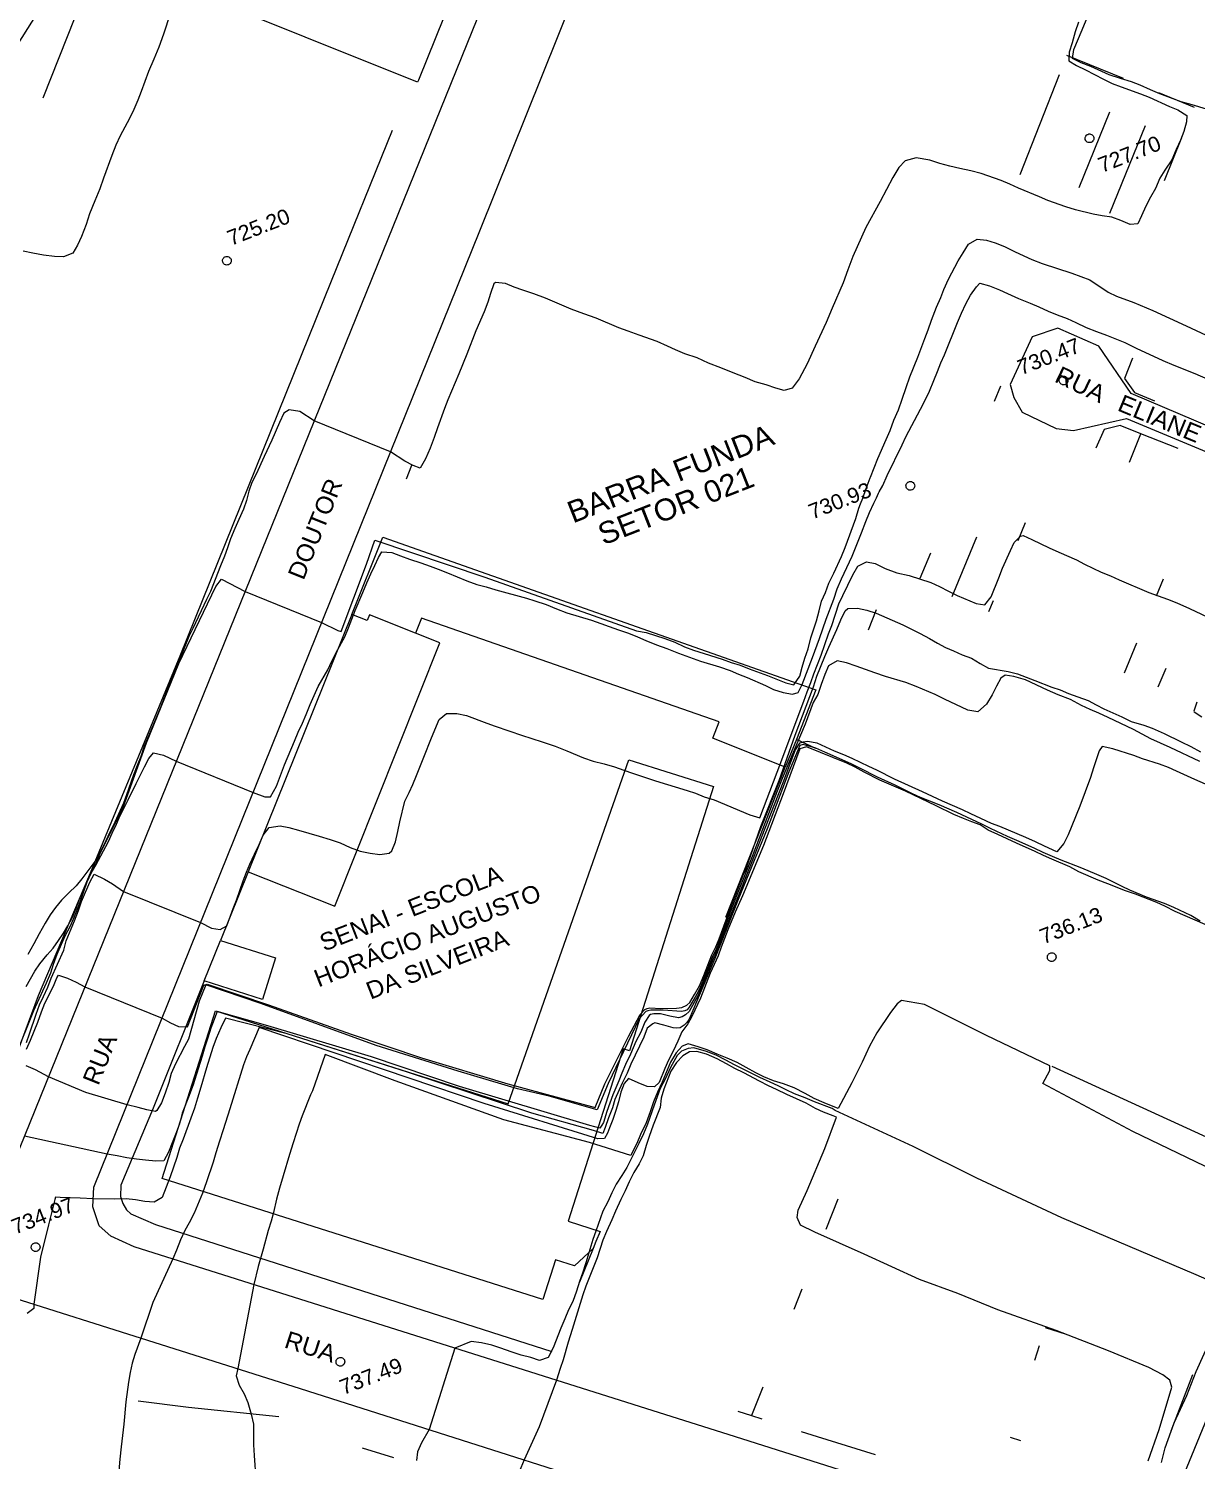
# Model space of a CAD drawing. Header units: millimetres. Extents: x 348 to 2201, y 118 to 1049.
# Drawn here: x 1144.4 to 1278.3, y 599.8 to 764.1 of the extents above; entities that cross this region are included whole.
import ezdxf
from ezdxf.enums import TextEntityAlignment as Align

# ---------------------------------------------------------------- set-up
doc = ezdxf.new("R2010")
doc.units = ezdxf.units.MM
for name, color, linetype, lineweight in [('100_SIST_VIARIO_MEIO_FIO', 1, 'Continuous', 18), ('160_P_SIMP_ASF_TOP', 7, 'Continuous', 18), ('206_MURO_E_MURO_ARRIMO', 7, 'Continuous', 18), ('216_EDIF_NOTAVEL', 2, 'Continuous', 18), ('218_EDIF_NOTAVEL_TOP', 7, 'Continuous', 18), ('506_LM_DISTRITO_TOP', 12, 'Continuous', 18), ('510_LM_SETOR_FISCAL_TOP', 134, 'Continuous', 18), ('600_CURVA_MESTRA', 14, 'Continuous', 18), ('604_CURVA_INTERM', 7, 'Continuous', 18), ('606_PTO_COTADO', 9, 'Continuous', 18), ('608_PTO_COTADO_INTERVIA', 9, 'Continuous', 18), ('624_SEGM_CURVA_MESTRA', 14, 'Continuous', 18), ('626_SEGM_CURVA_INTERM', 7, 'Continuous', 18)]:
    doc.layers.add(name, color=color, linetype=linetype, lineweight=lineweight)
doc.styles.add('Style-Arial', font='arial.ttf')

# ---------------------------------------------------------------- blocks, each defined once
blk = doc.blocks.new('SP09')
at = {"color": 0, "linetype": 'Continuous'}
blk.add_lwpolyline([(-0.03, -0.51), (-0.14, -0.49), (-0.24, -0.46), (-0.31, -0.42), (-0.35, -0.39), (-0.42, -0.31), (-0.47, -0.24), (-0.51, -0.15), (-0.52, -0.09), (-0.52, 0.03), (-0.51, 0.11), (-0.48, 0.2), (-0.44, 0.27), (-0.4, 0.33), (-0.32, 0.39), (-0.23, 0.44), (-0.15, 0.48), (-0.1, 0.48), (-0.03, 0.48), (0.08, 0.48), (0.19, 0.44), (0.27, 0.4), (0.35, 0.32), (0.41, 0.23), (0.46, 0.11), (0.48, 0.03), (0.48, -0.03), (0.47, -0.08), (0.44, -0.21), (0.38, -0.3), (0.31, -0.38), (0.23, -0.44), (0.1, -0.49), (0.02, -0.51)], close=True, dxfattribs=at)
blk = doc.blocks.new('SP10')
at = {"color": 0, "linetype": 'Continuous'}
blk.add_lwpolyline([(-0.03, -0.51), (-0.14, -0.49), (-0.24, -0.46), (-0.31, -0.42), (-0.35, -0.39), (-0.42, -0.31), (-0.47, -0.24), (-0.51, -0.15), (-0.52, -0.09), (-0.52, 0.03), (-0.51, 0.11), (-0.48, 0.2), (-0.44, 0.27), (-0.4, 0.33), (-0.32, 0.39), (-0.23, 0.44), (-0.15, 0.48), (-0.1, 0.48), (-0.03, 0.48), (0.08, 0.48), (0.19, 0.44), (0.27, 0.4), (0.35, 0.32), (0.41, 0.23), (0.46, 0.11), (0.48, 0.03), (0.48, -0.03), (0.47, -0.08), (0.44, -0.21), (0.38, -0.3), (0.31, -0.38), (0.23, -0.44), (0.1, -0.49), (0.02, -0.51)], close=True, dxfattribs=at)

msp = doc.modelspace()

# ---------------------------------------------------------------- linework, layer by layer
at = {"layer": '100_SIST_VIARIO_MEIO_FIO'}
for points in [[(1142.77, 634.19), (1204.32, 786.18), (1253.45, 908.06), (1253.58, 909.42), (1252.72, 911.29), (1251.11, 912.69), (1246.21, 913.16), (1234.33, 913.09), (1226.37, 912.32), (1217.54, 910.15), (1206.21, 904.99), (1202.92, 902.92), (1192.96, 893.28), (1188.45, 887.05), (1183.8, 878.04), (1177.96, 860.22), (1167.36, 827.19), (1156.05, 791.4), (1151.53, 778.05), (1146.76, 768.12), (1143.18, 762.38)], [(1389.68, 874.2), (1319.29, 702.78), (1317.9, 702.64), (1300.65, 709.54), (1270.83, 722.24), (1267.14, 727.68), (1262.44, 729.73), (1259.49, 728.74), (1256.97, 723.29), (1257.39, 721.79), (1258.33, 720.11), (1262.23, 718.25), (1264.22, 717.99), (1270.29, 719.4), (1318.02, 699.5), (1318.25, 699.07), (1273.83, 590.76)], [(1269.43, 588.57), (1225.45, 602.56), (1156.52, 624.35), (1153.85, 625.57), (1152.51, 626.75), (1151.77, 628.94), (1151.88, 631.18), (1196.14, 740.93), (1217.79, 794.85)], [(1124.56, 624.23), (1175.53, 608.11), (1227.56, 591.49), (1227.46, 587.79), (1219.08, 544.5), (1192.02, 549.55), (1190.43, 541.63), (1201.95, 539.5), (1202.82, 537.55), (1214.96, 535.18), (1215.35, 536.87), (1228.63, 534.19), (1230.08, 542.1), (1221.65, 543.9), (1229.71, 585.34), (1235.37, 588.9), (1309.85, 565.27), (1329.33, 559.11)]]:
    msp.add_lwpolyline(points, dxfattribs=at)
at = {"layer": '206_MURO_E_MURO_ARRIMO'}
for p, q in [((1146.09, 756.18), (1149.75, 765.44)), ((1179.12, 735.18), (1186.15, 752.47)), ((1161.8, 692.17), (1179.12, 735.18)), ((1271, 726.3), (1270.06, 723.96)), ((1255.18, 721.38), (1255.89, 723.14)), ((1270.06, 723.96), (1271.22, 722.37)), ((1271.22, 722.37), (1273.53, 721.43)), ((1267.74, 718.13), (1266.8, 715.97)), ((1269.57, 718.6), (1267.74, 718.13)), ((1271.97, 717.64), (1269.57, 718.6)), ((1276.22, 715.94), (1271.97, 717.64)), ((1188.32, 714.01), (1187.69, 712.44)), ((1151.32, 666.79), (1161.8, 692.17)), ((1169.59, 667.39), (1166.42, 659.5)), ((1145.55, 653.2), (1151.32, 666.79)), ((1164.55, 654.85), (1158.68, 640.26)), ((1141.02, 641.08), (1145.55, 653.2)), ((1158.68, 640.26), (1154.99, 631.41)), ((1154.99, 631.41), (1154.93, 630.12)), ((1154.93, 630.12), (1155.2, 629.3)), ((1155.2, 629.3), (1155.62, 628.61)), ((1155.62, 628.61), (1156.14, 628.14)), ((1156.14, 628.14), (1158.94, 626.89)), ((1158.94, 626.89), (1204.39, 612.33)), ((1275.44, 603.24), (1277.93, 609.69)), ((1162.74, 605.91), (1156.97, 606.64)), ((1173.1, 604.83), (1162.74, 605.91)), ((1225.72, 605.5), (1227.31, 605)), ((1227.31, 605), (1228.5, 604.61)), ((1232.99, 603.17), (1234.82, 602.59)), ((1186.28, 600.13), (1182.69, 601.24)), ((1234.82, 602.59), (1241.47, 600.53))]:
    msp.add_line(p, q, dxfattribs=at)
for points in [[(1269.96, 758.4), (1263.48, 761.03)], [(1258.11, 747.37), (1262.62, 758.85)], [(1273.99, 756.77), (1278.05, 755.12)], [(1264.88, 745.87), (1268.41, 754.56)], [(1272.45, 752.97), (1268.37, 742.92)], [(1276.62, 751.6), (1274.61, 746.64)], [(1270.65, 714.39), (1271.97, 717.64)], [(1258.7, 707.42), (1257.85, 705.35)], [(1250.3, 698.95), (1253.14, 705.82)], [(1247.83, 703.94), (1246.59, 701.01)], [(1273.73, 699.03), (1274.55, 701)], [(1255.01, 698.47), (1254.5, 697.22)], [(1240.73, 695.13), (1241.63, 697.46)], [(1270.06, 690.21), (1271.49, 693.64)], [(1274.81, 690.71), (1273.92, 688.55)], [(1234.7, 681.53), (1232.45, 682.56)], [(1224.35, 662.16), (1231.18, 679.38)], [(1261.73, 645.06), (1285.37, 634.25)], [(1237.21, 629.82), (1235.83, 626.34)], [(1209.13, 624.15), (1207.59, 620.31)], [(1233.08, 619.48), (1232.17, 617.17)], [(1260.98, 615.1), (1263.4, 614.32)], [(1260.31, 613), (1259.77, 611.31)], [(1228.61, 608.25), (1227.31, 605)], [(1256.96, 602.52), (1258.16, 602.14)]]:
    msp.add_lwpolyline(points, dxfattribs=at)
at = {"layer": '216_EDIF_NOTAVEL'}
for points in [[(1163.22, 768.34), (1168.71, 782.03), (1170.61, 791.78), (1171.24, 806.76), (1185.62, 842.6), (1207.73, 897.68), (1244.95, 908.79), (1246.68, 908.55), (1247.28, 908.18), (1247.85, 907.65), (1248.16, 907.02), (1248.41, 906.18), (1248.27, 905.09), (1246.86, 901.11), (1220.46, 836.03), (1189.12, 758.2), (1189.01, 757.99)], [(1231.18, 679.38), (1222.86, 682.7), (1223.61, 684.58), (1189.46, 696.48), (1188.77, 694.75), (1183.48, 696.86), (1183.22, 696.21), (1181.46, 696.91), (1185.02, 705.78), (1234.7, 688.24), (1232.45, 682.56)], [(1188.77, 694.75), (1183.48, 696.86), (1183.22, 696.21), (1181.46, 696.91), (1169.59, 667.39), (1179.52, 663.43), (1191.57, 693.63)], [(1209.93, 626.12), (1209.45, 624.94), (1209.13, 624.15), (1207.01, 622.17), (1204.81, 622.87), (1203.36, 618.31), (1159.71, 632.18), (1165.83, 651.43), (1199.39, 640.76), (1213.25, 680.24), (1222.96, 677.15), (1213.32, 646.85), (1212.57, 647.08), (1206.28, 627.28)], [(1164.55, 654.85), (1166.42, 659.5), (1172.73, 657.49), (1171.21, 652.73)]]:
    msp.add_lwpolyline(points, close=True, dxfattribs=at)
at = {"layer": '600_CURVA_MESTRA', "elevation": 730, "flags": 128}
msp.add_lwpolyline([(1241.96, 710.96), (1242.38, 711.7), (1242.88, 712.83), (1244.58, 716.37), (1245.02, 717.29), (1246.69, 720.47), (1247.2, 721.4), (1247.72, 722.52), (1248.21, 723.73), (1248.65, 724.77), (1249.03, 725.76), (1249.43, 726.69), (1250.91, 730.38), (1251.4, 731.48), (1251.88, 732.53), (1252.41, 733.52), (1253.09, 734.49), (1253.5, 734.93), (1254.61, 734.6), (1255.73, 734.14), (1256.66, 733.73), (1257.92, 733.14), (1259.27, 732.62), (1260.24, 732.21), (1261.33, 731.71), (1262.34, 731.28), (1263.5, 730.84), (1264.5, 730.4), (1265.67, 729.84), (1266.86, 729.38), (1268.03, 728.96), (1270.13, 728.09), (1271.42, 727.45), (1274.49, 726.05), (1275.75, 725.49), (1278.15, 724.55), (1281.72, 722.96)], dxfattribs=at)
at = {"layer": '600_CURVA_MESTRA'}
for points, elevation in [([(1143.29, 647.17), (1144.55, 650.31), (1145.01, 651.46), (1145.41, 652.38), (1146.47, 654.62), (1146.95, 655.78), (1147.26, 656.78), (1147.69, 657.92), (1148.17, 659.06), (1148.63, 660.1), (1149.16, 661.1), (1149.6, 662.06), (1150.02, 663.09), (1150.72, 665.13), (1151.12, 666.24), (1151.58, 667.22), (1152.11, 668.14), (1153.57, 670.87), (1153.99, 671.81), (1154.48, 672.83), (1154.92, 673.83), (1155.36, 674.73), (1155.83, 675.63), (1156.73, 677.52), (1157.69, 679.42), (1158.21, 680.39), (1158.73, 681.03), (1159.88, 680.74), (1161.34, 680.05), (1170.15, 676.49), (1171.51, 675.97), (1172.15, 675.96), (1172.85, 677.2), (1173.75, 679.66), (1174.89, 682.37), (1175.32, 683.39), (1175.8, 684.44), (1176.22, 685.44), (1176.68, 686.58), (1177.61, 688.65), (1178.7, 690.56), (1179.17, 691.53), (1179.69, 692.52), (1180.66, 694.33), (1181.09, 695.37), (1181.85, 697.35), (1182.74, 699.42), (1183.18, 700.53), (1183.64, 701.58), (1184.1, 702.5), (1184.54, 703.44), (1184.91, 704.09), (1186.05, 704.01), (1187.05, 703.61), (1188.09, 703.24), (1189.39, 702.84), (1190.45, 702.46), (1191.38, 702.08), (1192.46, 701.67), (1194.67, 700.77), (1195.79, 700.35), (1196.89, 700.06), (1197.98, 699.73), (1201.5, 698.77), (1202.46, 698.48), (1203.76, 698.04), (1204.96, 697.53), (1206.14, 697.08), (1208.94, 696.24), (1212.07, 695.12), (1213.18, 694.74), (1214.23, 694.33), (1215.17, 693.9), (1216.42, 693.42), (1217.59, 692.99), (1218.94, 692.46), (1221.46, 691.55), (1223.63, 690.9), (1224.85, 690.48), (1225.81, 690.06), (1226.81, 689.66), (1228.91, 688.75), (1229.81, 688.31), (1230.95, 687.96), (1232.01, 687.75), (1232.66, 687.93), (1233.13, 688.87), (1234.3, 691.97), (1235.11, 694.15), (1235.88, 696.36), (1236.75, 698.67), (1237.13, 699.86), (1237.63, 700.99), (1238.84, 703.59), (1239.91, 706.26), (1240.4, 707.55), (1240.84, 708.58), (1241.33, 709.68), (1241.62, 710.28)], 730), ([(1278.74, 661.73), (1277.68, 662.36), (1275.72, 663.29), (1274.66, 663.74), (1272.61, 664.48), (1270.7, 665.25), (1269.8, 665.69), (1267.98, 666.62), (1266.91, 667.05), (1265.93, 667.49), (1264.98, 667.88), (1262.81, 668.72), (1261.83, 669.12), (1260.76, 669.59), (1259.72, 670.07), (1257.72, 670.95), (1256.68, 671.42), (1254.72, 672.33), (1253.71, 672.84), (1250.85, 674.16), (1248.84, 675.07), (1247.74, 675.47), (1246.7, 675.91), (1245.68, 676.37), (1243.77, 677.31), (1241.74, 678.25), (1239.74, 679.26), (1238.75, 679.75), (1235.7, 681.11), (1234.68, 681.55), (1233.22, 681.97), (1232.84, 681.86), (1231.6, 678.84), (1229.09, 672.32), (1225.79, 664.18), (1223.1, 657.44), (1220.58, 651.45), (1220.14, 650.48), (1219.88, 650.1), (1219.57, 649.76), (1219.12, 649.49), (1218.76, 649.44), (1218.31, 649.48), (1217.26, 649.77), (1216.23, 650.03), (1215.99, 649.95), (1215.35, 649.44), (1214.96, 648.42), (1213.45, 645.29), (1213.03, 644.26), (1212.47, 643.14), (1211.64, 641.26), (1211.36, 640.28), (1210.92, 639.15), (1210.54, 638.03), (1210.27, 637.36), (1209.19, 637.68), (1202.12, 639.7), (1187.84, 644.4), (1174.05, 648.8), (1167, 650.6), (1166.45, 649.49), (1165.91, 648.25), (1165.54, 647.2), (1164.81, 644.87), (1164.16, 642.66), (1163.77, 641.42), (1163.43, 640.27), (1163.02, 639.1), (1162.12, 636.68), (1161.72, 635.65), (1161.4, 634.61), (1160.63, 632.36), (1159.71, 630.02), (1158.81, 629.46), (1157.75, 629.56), (1156.68, 629.72), (1155.61, 629.84), (1154.29, 629.82), (1151.82, 629.85), (1150.31, 629.92)], 735), ([(1148.02, 630.02), (1147.48, 630.05), (1147.41, 629.78)], 735), ([(1146.69, 626.87), (1145.77, 623.16), (1145, 617.77), (1145, 617.26), (1144.23, 616.69)], 735)]:
    msp.add_lwpolyline(points, dxfattribs=dict(at, elevation=elevation))
at = {"layer": '604_CURVA_INTERM'}
for points, elevation in [([(1281.11, 754.39), (1277.83, 755.37), (1276.57, 755.73), (1275.34, 756.16), (1274.13, 756.65), (1273.07, 757.09), (1271.89, 757.62), (1270.9, 758.03), (1269.61, 758.39), (1268.31, 758.83), (1266.22, 759.78), (1265.12, 760.18), (1264.12, 760.69), (1264.26, 761.73), (1265.23, 763.99), (1266.73, 767.6)], 729), ([(1160.65, 765.81), (1159.89, 763.47), (1159.35, 761.98), (1158.77, 760.61), (1158.15, 759.21), (1157.31, 756.9), (1156.92, 755.89), (1156.47, 754.84), (1155.99, 753.8), (1154.92, 751.82), (1154.41, 750.76), (1153.93, 749.56), (1152.99, 746.97), (1152.56, 745.74), (1152, 744.34), (1151.39, 742.88), (1151.01, 741.66), (1150.46, 740.25), (1150.01, 739.28), (1149.47, 738.35), (1148.41, 737.95), (1147.37, 737.96), (1146.1, 738.11), (1144.89, 738.34), (1143.79, 738.58)], 724), ([(1240.94, 712.64), (1241.81, 714.8), (1242.76, 716.98), (1243.2, 718.02), (1243.64, 719.19), (1244.15, 720.38), (1244.59, 721.6), (1245.04, 722.94), (1245.47, 724.15), (1246.37, 726.44), (1247.17, 728.58), (1247.56, 729.55), (1247.93, 730.68), (1248.51, 732.16), (1249, 733.25), (1249.36, 734.2), (1249.88, 735.36), (1251.01, 737.46), (1251.56, 738.41), (1252.2, 739.39), (1253.19, 739.97), (1254.24, 739.84), (1255.23, 739.55), (1256.33, 739.13), (1257.45, 738.56), (1258.53, 738.05), (1259.46, 737.64), (1260.64, 737.18), (1264.02, 736.07), (1266.11, 735.3), (1268.21, 733.86), (1269.17, 733.42), (1271.13, 732.7), (1273.32, 731.76), (1277.14, 730.01), (1279.43, 728.95)], 729), ([(1144.13, 654.21), (1144.61, 655.11), (1145.12, 655.99), (1145.68, 656.82), (1146.55, 657.85), (1147.21, 658.62), (1147.84, 659.48), (1148.39, 660.32), (1148.9, 661.19), (1149.43, 662.16), (1149.87, 663.18), (1150.2, 664.16), (1150.7, 665.32), (1151.11, 666.33), (1151.51, 667.2), (1152.14, 668.35), (1152.59, 669.38), (1155.28, 674.88), (1157.91, 682.18), (1161.62, 691.26), (1165.88, 700.1), (1166.54, 700.95), (1169.22, 699.52), (1178.01, 695.97), (1179.85, 695.05), (1180.25, 694.93), (1183.16, 702.66), (1184.1, 705.42), (1196.71, 701.19), (1214.12, 695.01), (1215.24, 694.83), (1216.3, 694.47), (1217.36, 694.15), (1218.51, 693.71), (1219.63, 693.2), (1220.66, 692.81), (1221.89, 692.44), (1223.94, 691.77), (1224.98, 691.37), (1226.02, 691.08), (1227.03, 690.67), (1229.13, 689.88), (1231.25, 689.05), (1232.15, 688.82), (1232.83, 689.83), (1233.11, 690.85), (1233.43, 691.87), (1233.79, 692.97), (1234.11, 694.2), (1234.74, 696.18), (1235.07, 697.3), (1235.35, 698.44), (1235.79, 699.43), (1236.16, 700.51), (1236.75, 701.63), (1237.61, 703.56), (1238.04, 704.6), (1239.25, 707.9), (1239.63, 709.09), (1239.82, 709.58)], 729), ([(1144.18, 647.02), (1144.64, 648.05), (1145.48, 650.14), (1145.88, 651.3), (1146.27, 652.29), (1147.25, 654.26), (1147.65, 655.2), (1147.83, 655.53), (1148.86, 655.19), (1149.86, 654.72), (1150.86, 654.17), (1159.71, 650.6), (1160.67, 650.03), (1161.6, 649.64), (1162.61, 649.57), (1163.06, 650.65), (1163.64, 652.21), (1164.48, 654.37), (1164.89, 654.5), (1171.92, 652.12), (1181.39, 648.74), (1189.46, 646.02), (1199.36, 643.05), (1209.37, 640.33), (1210.5, 643.06), (1213.21, 648.47), (1214.54, 651), (1215.07, 651.56), (1215.34, 651.69), (1215.64, 651.75), (1216.91, 651.7), (1218.7, 651.74), (1219.32, 651.81), (1219.88, 652.08), (1220.22, 652.38), (1220.78, 653.28), (1221.33, 654.3), (1221.85, 655.46), (1222.75, 657.86), (1223.21, 658.77), (1223.61, 659.7), (1225.03, 663.62), (1226.34, 666.99), (1226.61, 667.53), (1228.38, 672.58), (1230.46, 677.86), (1232.3, 683.05), (1234.41, 688.59), (1234.81, 689.81), (1235.72, 692.07), (1236.17, 693.15), (1237.09, 695.19), (1237.54, 696.3), (1238.06, 697.3), (1238.35, 697.57), (1239.45, 697.63), (1240.52, 697.38), (1241.59, 697.04), (1244.67, 695.7), (1246.64, 694.72), (1247.7, 694.16), (1248.65, 693.59), (1249.54, 693.11), (1250.47, 692.71), (1251.46, 692.26), (1252.52, 691.87), (1253.54, 691.27), (1254.5, 690.72), (1256.72, 690.37), (1257.81, 690.09), (1258.82, 689.69), (1259.8, 689.34), (1261.75, 688.55), (1262.71, 688.24), (1263.64, 687.83), (1264.73, 687.46), (1265.92, 687.02), (1266.82, 686.52), (1267.72, 686.06), (1268.74, 685.62), (1269.79, 685.15), (1270.83, 684.63), (1272.29, 684.18), (1273.26, 683.84), (1274.62, 683.23), (1276.58, 682.28), (1277.67, 681.77), (1278.8, 681.14)], 732)]:
    msp.add_lwpolyline(points, dxfattribs=dict(at, elevation=elevation))
at = {"layer": '604_CURVA_INTERM', "flags": 128}
for points, elevation in [([(1264.79, 764.87), (1264.44, 763.75), (1264.08, 762.5), (1263.75, 761.41), (1263.7, 760.41), (1264.59, 759.9), (1265.62, 759.39), (1267.66, 758.3), (1268.67, 757.83), (1269.68, 757.43), (1271.92, 756.63), (1272.89, 756.26), (1275.22, 755.19), (1276.19, 754.8), (1277.24, 754.16), (1277.19, 753.44), (1276.87, 752.33), (1276.51, 751.3), (1276.02, 750.24), (1275.52, 749.05), (1274.69, 747.89), (1274.14, 746.94), (1273.64, 745.79), (1273.05, 744.78), (1272.54, 743.75), (1272.02, 742.63), (1271.6, 741.7), (1270.73, 741.64), (1269.67, 742.09), (1268.62, 742.5), (1267.52, 742.65), (1266.49, 742.81), (1264.45, 743.31), (1263.36, 743.66), (1261.27, 744.41), (1260.32, 744.82), (1257.91, 745.82), (1256.94, 746.26), (1255.92, 746.69), (1253.63, 747.48), (1252.46, 747.8), (1251.18, 748.05), (1250.05, 748.33), (1248.91, 748.64), (1247.74, 749.02), (1246.19, 749.29), (1244.92, 748.96), (1244.2, 748.18), (1243.5, 747.02), (1242.06, 744.3), (1240.42, 741.3), (1238.92, 737.96), (1238.37, 736.44), (1237.81, 734.96), (1236.57, 732.05), (1235.86, 730.39), (1234.59, 727.67), (1233.7, 725.64), (1232.77, 723.93), (1231.98, 722.86), (1231.06, 722.6), (1230.09, 722.85), (1228.99, 723.23), (1227.72, 723.61), (1226.57, 724.07), (1225.22, 724.64), (1223.78, 725.18), (1222.36, 725.75), (1221.06, 726.33), (1219.65, 726.81), (1218.58, 727.27), (1217.68, 727.7), (1216.5, 728.2), (1214.43, 728.95), (1213.17, 729.39), (1212.1, 729.8), (1209.5, 730.9), (1208.07, 731.4), (1206.61, 731.94), (1203.67, 733.18), (1202.34, 733.7), (1201.09, 734.1), (1200.07, 734.46), (1199.11, 734.88), (1197.93, 734.97), (1197.76, 734.85), (1197.38, 733.72), (1197.08, 732.74), (1196.64, 731.61), (1195.69, 729.43), (1194.66, 726.75), (1193.74, 724.52), (1192.48, 721.51), (1192.08, 720.52), (1191.3, 718.3), (1190.9, 717.22), (1190.47, 715.97), (1189.91, 714.75), (1189.32, 713.7), (1188.5, 713.99), (1187.53, 714.47), (1185.91, 715.57), (1177.16, 719.11), (1175.5, 720.18), (1174.27, 720.36), (1173.67, 719.99), (1173.17, 718.94), (1172.3, 716.88), (1171.4, 715.02), (1170.51, 713.01), (1170.02, 712.04), (1169.65, 711.06), (1169.38, 709.99), (1169.04, 708.97), (1168.52, 707.79), (1168.05, 706.75), (1167.55, 705.57), (1167.22, 704.56), (1166.85, 703.59), (1166.4, 702.49), (1165.28, 699.54), (1164.81, 698.6), (1163.22, 695.3), (1162.76, 694.37), (1161.95, 692.28), (1161.44, 691.12), (1160.65, 689.11), (1159.41, 685.97), (1158.55, 683.84), (1158.1, 682.86), (1157.67, 681.78), (1157.27, 680.59), (1156.85, 679.59), (1156.45, 678.5), (1155.63, 676.19), (1155.28, 675.24), (1154.86, 674.34), (1154.31, 673.07), (1153.48, 671.43), (1152.98, 670.36), (1152.51, 669.4), (1152, 668.56), (1151.21, 667.47), (1150.52, 666.56), (1149.87, 665.77), (1149.01, 664.95), (1148.18, 664.12), (1147.5, 663.29), (1146.87, 662.43), (1146.3, 661.5), (1145.6, 660.25), (1145.01, 659.1), (1144.3, 657.88)], 728), ([(1144.18, 647.8), (1144.52, 648.77), (1145.27, 651.05), (1145.67, 652.12), (1146.13, 653.08), (1146.6, 654.14), (1147.01, 655.17), (1148.43, 658.38), (1148.71, 659.45), (1149.67, 661.76), (1150.14, 662.95), (1150.48, 663.96), (1151.44, 666.19), (1151.93, 667.12), (1153.12, 666.52), (1154.03, 665.99), (1155.29, 665.11), (1164.12, 661.54), (1165.39, 660.92), (1166.39, 660.77), (1167.14, 661.17), (1167.87, 663.15), (1168.26, 664.13), (1169.01, 666.34), (1169.39, 667.32), (1169.78, 668.25), (1170.29, 669.39), (1170.83, 670.52), (1171.29, 671.56), (1171.98, 672.47), (1173.27, 672.64), (1174.26, 672.46), (1175.34, 672.17), (1177.74, 671.45), (1179, 671.08), (1180.13, 670.71), (1181.28, 670.17), (1182.43, 669.75), (1183.59, 669.52), (1184.67, 669.36), (1185.77, 669.52), (1186.07, 669.79), (1186.49, 670.8), (1186.76, 671.99), (1186.99, 673.09), (1187.54, 675.48), (1188.05, 676.46), (1188.48, 677.41), (1188.88, 678.44), (1189.74, 680.53), (1190.6, 682.74), (1191.48, 684.84), (1192.34, 685.52), (1193.53, 685.54), (1194.63, 685.29), (1196.94, 684.43), (1197.92, 684.07), (1201.06, 683.02), (1202.01, 682.72), (1203.4, 682.26), (1204.77, 681.78), (1206.12, 681.26), (1208.04, 680.46), (1209.13, 680.08), (1210.42, 679.76), (1211.58, 679.41), (1212.67, 679.05), (1213.66, 678.68), (1216.29, 677.83), (1219.93, 676.69), (1220.89, 676.38), (1221.89, 675.99), (1223.02, 675.62), (1227.11, 673.91), (1228.25, 673.58), (1230.25, 678.8), (1233.31, 686.97), (1233.67, 688.03), (1234.09, 689.11), (1234.44, 690.07), (1235.29, 692.24), (1236.15, 694.69), (1236.51, 695.65), (1237.31, 698.11), (1237.76, 699.09), (1238.94, 701.46), (1239.51, 702.43), (1240.5, 702.94), (1241.5, 702.73), (1242.63, 702.18), (1243.98, 701.69), (1245.39, 701.37), (1247.88, 700.56), (1248.85, 700.1), (1249.88, 699.57), (1250.89, 699.08), (1253.08, 698.17), (1254.08, 698), (1254.78, 698.91), (1255.65, 701.1), (1256.1, 702.2), (1257, 704.23), (1257.42, 705.15), (1258.15, 705.88), (1258.47, 705.96), (1259.45, 705.52), (1261.44, 704.56), (1262.56, 704.03), (1264.58, 703.16), (1265.51, 702.69), (1267.41, 701.77), (1268.47, 701.34), (1269.46, 700.87), (1272.87, 699.43), (1273.95, 699.03), (1275, 698.66), (1276.08, 698.22), (1277.55, 697.57), (1281.03, 695.95)], 731), ([(1278.71, 680.03), (1275.31, 681.65), (1273.09, 682.65), (1271.1, 683.71), (1268.19, 685.09), (1267.15, 685.57), (1266.15, 686), (1265.16, 686.46), (1263.89, 687.13), (1262.46, 687.69), (1261.23, 688.23), (1258.74, 689.4), (1257.38, 689.79), (1256.38, 689.94), (1255.88, 689.6), (1255.4, 688.67), (1254.92, 687.67), (1254.26, 686.59), (1253.26, 685.71), (1252.13, 685.92), (1249.45, 687.17), (1248.36, 687.71), (1246.17, 688.62), (1245.01, 689.08), (1242.68, 689.79), (1241.43, 690.19), (1239.3, 690.98), (1238.2, 691.35), (1237.13, 691.58), (1236.12, 690.99), (1235.7, 690), (1235.29, 688.88), (1234.92, 687.72), (1234.38, 686.8), (1233.47, 684.33), (1230.81, 678.07), (1230.23, 676.61), (1227.18, 668.64), (1225.6, 664.62), (1224.38, 661.56), (1223.44, 658.95), (1223.18, 658.32), (1222.87, 657.72), (1221.9, 655.33), (1221.57, 654.46), (1221.23, 653.69), (1220.86, 653.01), (1220.17, 651.86), (1219.91, 651.54), (1219.64, 651.43), (1219.28, 651.36), (1217.17, 651.49), (1215.75, 651.5), (1215.43, 651.44), (1215.19, 651.34), (1214.44, 650.51), (1210.85, 643.07), (1209.59, 640.05), (1204.1, 641.63), (1200.48, 642.46), (1193.66, 644.49), (1184.28, 647.44), (1171.05, 652.27), (1164.74, 654.41), (1163.96, 652.53), (1162.74, 648.16), (1162.28, 647.33), (1161.26, 645.33), (1160.77, 644.23), (1160.48, 643.21), (1160.07, 641.96), (1159.64, 640.86), (1159.09, 639.99), (1158.95, 639.86), (1157.96, 640.07), (1156.96, 640.32), (1155.69, 640.63), (1150.95, 642.05), (1146.68, 643.86), (1145.2, 644.65), (1144.12, 645.12)], 733), ([(1278.38, 686.84), (1278.02, 685.82), (1278.07, 685.72), (1278.96, 685.14)], 731), ([(1280.33, 676.99), (1278.14, 677.95), (1276.04, 678.92), (1275.11, 679.33), (1274.1, 679.72), (1272.16, 680.32), (1271.13, 680.72), (1268.75, 681.47), (1267.51, 681.76), (1267.19, 681.26), (1266.53, 679.32), (1266.19, 678.2), (1264.94, 674.91), (1264.03, 672.64), (1263.6, 671.63), (1263.11, 670.61), (1262.32, 669.67), (1260.89, 670.31), (1259.86, 670.81), (1258.77, 671.3), (1255.78, 672.56), (1254.81, 672.91), (1253.62, 673.5), (1252.45, 674.03), (1251.51, 674.48), (1249.19, 675.49), (1246.91, 676.55), (1243.7, 678.02), (1241.69, 679.02), (1240.77, 679.44), (1238.85, 680.38), (1237.88, 680.81), (1236.83, 681.23), (1234.82, 682.13), (1233.72, 682.33), (1233.23, 682.24), (1232.8, 682.12), (1232.33, 681.36), (1230.96, 677.78), (1228.82, 672.36), (1227.27, 668.31), (1223.74, 659.5), (1223.27, 658.19), (1223.14, 657.88), (1222.98, 657.58), (1221.46, 653.9), (1221.29, 653.47), (1221.12, 653.08), (1220.16, 651.34), (1219.74, 650.98), (1219.37, 650.75), (1218.95, 650.62), (1217.93, 650.8), (1216.86, 651.07), (1216.1, 651.09), (1215.74, 651), (1215.57, 650.87), (1215.06, 650.14), (1214.6, 648.98), (1214.04, 647.91), (1213.41, 646.45), (1212.84, 645.25), (1212.43, 644.26), (1212.09, 643.39), (1211.39, 641.79), (1210.71, 639.88), (1210.32, 638.63), (1210.13, 638.29), (1209.91, 637.98), (1208.76, 638.26), (1193.8, 642.76), (1183.73, 646.15), (1171.83, 649.72), (1166.04, 651.36), (1165.51, 649.92), (1165.31, 649.43), (1164.96, 648.34), (1164.6, 647.29), (1164.3, 646.21), (1163.67, 644.17), (1163.26, 642.95), (1162.81, 641.71), (1162.03, 639.68), (1161.69, 638.45), (1161.25, 637.24), (1160.85, 636.29), (1160.45, 635.22), (1159.93, 634.22), (1158.98, 634.18), (1157.82, 634.28), (1156.77, 634.39), (1155.65, 634.57), (1154.56, 634.79), (1153.41, 634.98), (1143.92, 637.05)], 734), ([(1282.85, 659.81), (1278.18, 661.83), (1277.02, 662.32), (1275.9, 662.82), (1274.72, 663.43), (1273.77, 663.86), (1271.35, 664.8), (1270.21, 665.2), (1268.16, 665.98), (1267.04, 666.42), (1264.85, 667.36), (1263.8, 667.96), (1261.76, 668.81), (1260.78, 669.24), (1259.85, 669.71), (1257.69, 670.67), (1255.55, 671.67), (1254.45, 672.17), (1253.53, 672.75), (1252.56, 673.1), (1251.61, 673.48), (1250.51, 673.95), (1248.49, 674.96), (1244.96, 676.62), (1242.01, 677.89), (1240.21, 678.79), (1239.21, 679.38), (1238.22, 679.85), (1233.62, 681.7), (1232.84, 681.5), (1230.93, 676.33), (1228.69, 670.38), (1226.27, 664.63), (1225.44, 662.75), (1224.58, 660.72), (1223.81, 658.73), (1223.48, 657.73), (1222.58, 655.74), (1221.44, 652.89), (1220.46, 650.78), (1220, 649.95), (1219.32, 649), (1218.87, 647.95), (1218.32, 646.78), (1217.8, 645.77), (1217.37, 644.8), (1216.71, 643.19), (1216.17, 642.69), (1215.32, 642.75), (1214.31, 643.15), (1213.21, 643.65), (1212.7, 643.1), (1212.33, 642.09), (1212.04, 640.99), (1211.74, 639.97), (1211.39, 638.95), (1211.02, 638.01), (1210.79, 637.37), (1210.45, 636.78), (1209.7, 636.75), (1196.65, 640.8), (1170.85, 649.5), (1169.78, 647), (1169.38, 646.15), (1169.04, 645.21), (1167.48, 640.19), (1166.73, 637.78), (1166.28, 636.46), (1165.87, 635.12), (1165.57, 634.05), (1164.81, 631.81), (1164.34, 630.5), (1163.38, 628.22), (1162.82, 627.09), (1162.32, 626.22), (1161.82, 625.15), (1161.35, 623.98), (1160.93, 622.95), (1158.65, 617.96), (1157.28, 613.88), (1156.57, 611.98), (1156.29, 611), (1156.05, 609.93), (1155.86, 608.82), (1155.56, 606.56), (1155.32, 604.01), (1155.02, 601.4), (1154.86, 600), (1154.43, 595.04)], 736), ([(1282.37, 632.11), (1271.03, 637.59), (1260.72, 643.09), (1261.51, 644.56), (1261.5, 645.12), (1254.27, 648.6), (1247.15, 652.15), (1244.5, 652.6), (1243.99, 652.22), (1243.26, 651.25), (1241.68, 648.88), (1240.84, 647.37), (1240, 645.55), (1238.8, 643.16), (1237.24, 640.21), (1235.63, 640.86), (1234.49, 641.37), (1233.47, 641.93), (1232.21, 642.58), (1230.96, 643.03), (1229.83, 643.41), (1228.7, 643.86), (1227.79, 644.31), (1226.68, 644.94), (1225.65, 645.49), (1224.5, 646), (1223.35, 646.44), (1222.21, 646.94), (1221.19, 647.3), (1220.05, 647.63), (1219.35, 647.36), (1218.65, 646.61), (1218.02, 645.52), (1217.04, 643.25), (1216.52, 642.11), (1216.05, 640.97), (1215.69, 639.84), (1215.23, 638.57), (1214.58, 637.23), (1214.16, 636.21), (1213.68, 635.31), (1213.47, 634.81), (1208.73, 636.32), (1198.9, 638.93), (1186.45, 643.4), (1178.43, 646.4), (1176.96, 642.25), (1176.74, 641.79), (1175.78, 639.37), (1175.43, 638.43), (1174.73, 636.29), (1174.31, 634.93), (1173.6, 632.5), (1173.17, 631.08), (1172.84, 629.81), (1172.49, 628.3), (1172.23, 627.29), (1171.87, 626.21), (1171.3, 624.08), (1170.74, 622.08), (1170.24, 620.01), (1168.39, 610.37), (1168.19, 609.53), (1168.55, 608.47), (1169.11, 607.47), (1169.55, 606.5), (1169.94, 605.13), (1170.18, 604.01), (1170.21, 602.74), (1170.2, 601.64), (1170.26, 600.39), (1170.47, 597.64)], 737), ([(1280.46, 620.19), (1278.3, 621.12), (1262.91, 627.68), (1253.15, 632.24), (1245.83, 635.86), (1236.91, 639.99), (1236.57, 640.2), (1234.54, 640.97), (1233.44, 641.43), (1232.23, 641.9), (1231.28, 642.36), (1230.38, 642.82), (1229.43, 643.23), (1228.26, 643.78), (1226.33, 644.72), (1225.37, 645.22), (1224.37, 645.77), (1223.24, 646.32), (1222.14, 646.76), (1220.69, 647.17), (1220.04, 647.12), (1219.29, 646.81), (1218.79, 646.29), (1218.01, 644.94), (1217.39, 643.59), (1216.83, 642.5), (1216.13, 640.6), (1215.36, 638.43), (1214.9, 637.31), (1214.38, 636.2), (1213, 633.46), (1212.45, 632.54), (1211.8, 631.53), (1211.28, 630.55), (1210.83, 629.52), (1210.26, 628.43), (1209.47, 626.16), (1209.1, 625.2), (1208.3, 622.5), (1207.93, 621.34), (1207.57, 620.36), (1207.22, 619.25), (1206.81, 618.07), (1206.31, 617.13), (1205.89, 616.1), (1205.42, 615.01), (1204.55, 612.76), (1203.99, 611.65), (1202.98, 611.32), (1202, 611.66), (1200.9, 611.93), (1199.74, 612.29), (1198.57, 612.73), (1197.53, 613.08), (1196.35, 613.32), (1195.16, 613.47), (1193.3, 612.72), (1190.33, 603.38), (1189.45, 601.85), (1189.02, 600.83), (1188.88, 599.82)], 738), ([(1272.78, 599.81), (1274.04, 603.39), (1275.51, 608.26), (1275.28, 609.04), (1274.48, 609.65), (1272.85, 610.52), (1268.23, 612.42), (1262.24, 614.75), (1255.57, 617.13), (1250.97, 619.01), (1246.58, 620.59), (1240.21, 623.5), (1234.56, 626.02), (1232.94, 626.85), (1232.54, 627.7), (1232.65, 628.56), (1233.69, 630.81), (1235.7, 635.62), (1237.05, 639.21), (1236.67, 639.39), (1235.57, 639.8), (1234.66, 640.2), (1233.57, 640.82), (1231.35, 641.81), (1230.18, 642.39), (1229.26, 642.82), (1228.22, 643.35), (1226.43, 644.31), (1225.4, 644.82), (1224.45, 645.35), (1223.37, 645.9), (1222.15, 646.44), (1221.05, 646.75), (1220.21, 646.71), (1219.44, 646.25), (1218.71, 645.48), (1218.06, 644.5), (1217.24, 642.45), (1216.96, 641.39), (1216.83, 640.34), (1216.04, 638.29), (1215.58, 637), (1215.23, 635.96), (1214.88, 634.78), (1214.41, 633.86), (1213.81, 632.86), (1213.26, 631.8), (1212.8, 630.78), (1212.3, 629.77), (1211.7, 628.45), (1211.28, 627.45), (1210.66, 626.12), (1210.24, 625.12), (1209.6, 623.08), (1209.24, 622.12), (1208.31, 619.82), (1207.96, 618.85), (1206.73, 614.86), (1206.28, 613.4), (1205.7, 611.37), (1205.38, 610.38), (1204.94, 609.04), (1202.97, 603.69), (1201.25, 599.89), (1200.66, 598.52)], 739), ([(1274.32, 599.59), (1274.74, 601.29), (1275.78, 604.15), (1277.22, 607.27), (1278.31, 610.06), (1280.67, 615.27)], 738)]:
    msp.add_lwpolyline(points, dxfattribs=dict(at, elevation=elevation))
at = {"layer": '624_SEGM_CURVA_MESTRA'}
for points, elevation in [([(1241.62, 710.28), (1241.87, 710.81), (1241.96, 710.96)], 730), ([(1147.41, 629.78), (1146.69, 626.87)], 735), ([(1150.31, 629.92), (1148.02, 630.02)], 735)]:
    msp.add_lwpolyline(points, dxfattribs=dict(at, elevation=elevation))
at = {"layer": '626_SEGM_CURVA_INTERM', "elevation": 729}
msp.add_lwpolyline([(1239.82, 709.58), (1240.07, 710.25), (1240.44, 711.34), (1240.92, 712.57), (1240.94, 712.64)], dxfattribs=at)

# ---------------------------------------------------------------- block references
at = {"layer": '606_PTO_COTADO', "rotation": 21.41522089134761}
for p in [(1266.08, 751.55, 727.7), (1167.16, 737.51, 725.2), (1245.54, 711.67, 730.93), (1261.75, 657.6, 736.12), (1180.18, 611.17, 737.49)]:
    msp.add_blockref('SP09', p, dxfattribs=at)
at = {"layer": '608_PTO_COTADO_INTERVIA', "rotation": 21.41522089134761}
for p in [(1263.11, 723.77, 730.47), (1145.23, 624.33, 734.97)]:
    msp.add_blockref('SP10', p, dxfattribs=at)

# ---------------------------------------------------------------- texts
at = {"layer": '160_P_SIMP_ASF_TOP', "style": 'Style-Arial'}
for s, rotation, p in [('RUA', 334.4688, (1262.36, 724.56)), ('ELIANE', 337.5501, (1269.53, 721.27)), ('DOUTOR', 68.0645, (1175, 701.11)), ('RUA', 68.0645, (1151.47, 643.13)), ('RUA', 342.2892, (1173.91, 613.78))]:
    msp.add_text(s, height=2, rotation=rotation, dxfattribs=at).set_placement(p, align=Align.MIDDLE_LEFT)
at = {"layer": '218_EDIF_NOTAVEL_TOP', "style": 'Style-Arial'}
for s, p in [('SENAI - ESCOLA', (1178.28, 658.21)), ('HORÁCIO AUGUSTO', (1177.64, 654.1)), ('DA SILVEIRA', (1183.61, 652.69))]:
    msp.add_text(s, height=2, rotation=21.4152, dxfattribs=at).set_placement(p)
at = {"layer": '506_LM_DISTRITO_TOP', "style": 'Style-Arial'}
msp.add_text('BARRA FUNDA', height=2.5, rotation=21.4152, dxfattribs=at).set_placement((1206.82, 707.33))
at = {"layer": '510_LM_SETOR_FISCAL_TOP', "style": 'Style-Arial'}
msp.add_text('SETOR 021', height=2.5, rotation=21.4152, dxfattribs=at).set_placement((1210.32, 704.81))
at = {"layer": '606_PTO_COTADO', "style": 'Style-Arial'}
for s, p in [('727.70', (1270.64, 749.73, 727.7)), ('725.20', (1170.77, 741.36, 725.2)), ('730.93', (1237.43, 709.96, 730.93)), ('736.13', (1263.94, 661.22, 736.12)), ('737.49', (1183.66, 609.51, 737.49))]:
    msp.add_text(s, height=1.75, rotation=21.4152, dxfattribs=at).set_placement(p, align=Align.MIDDLE_CENTER)
at = {"layer": '608_PTO_COTADO_INTERVIA', "style": 'Style-Arial'}
for s, p in [('730.47', (1261.4, 726.52, 730.47)), ('734.97', (1146.02, 627.92, 734.97))]:
    msp.add_text(s, height=1.75, rotation=21.4152, dxfattribs=at).set_placement(p, align=Align.MIDDLE_CENTER)

doc.saveas('drawing.dxf')
